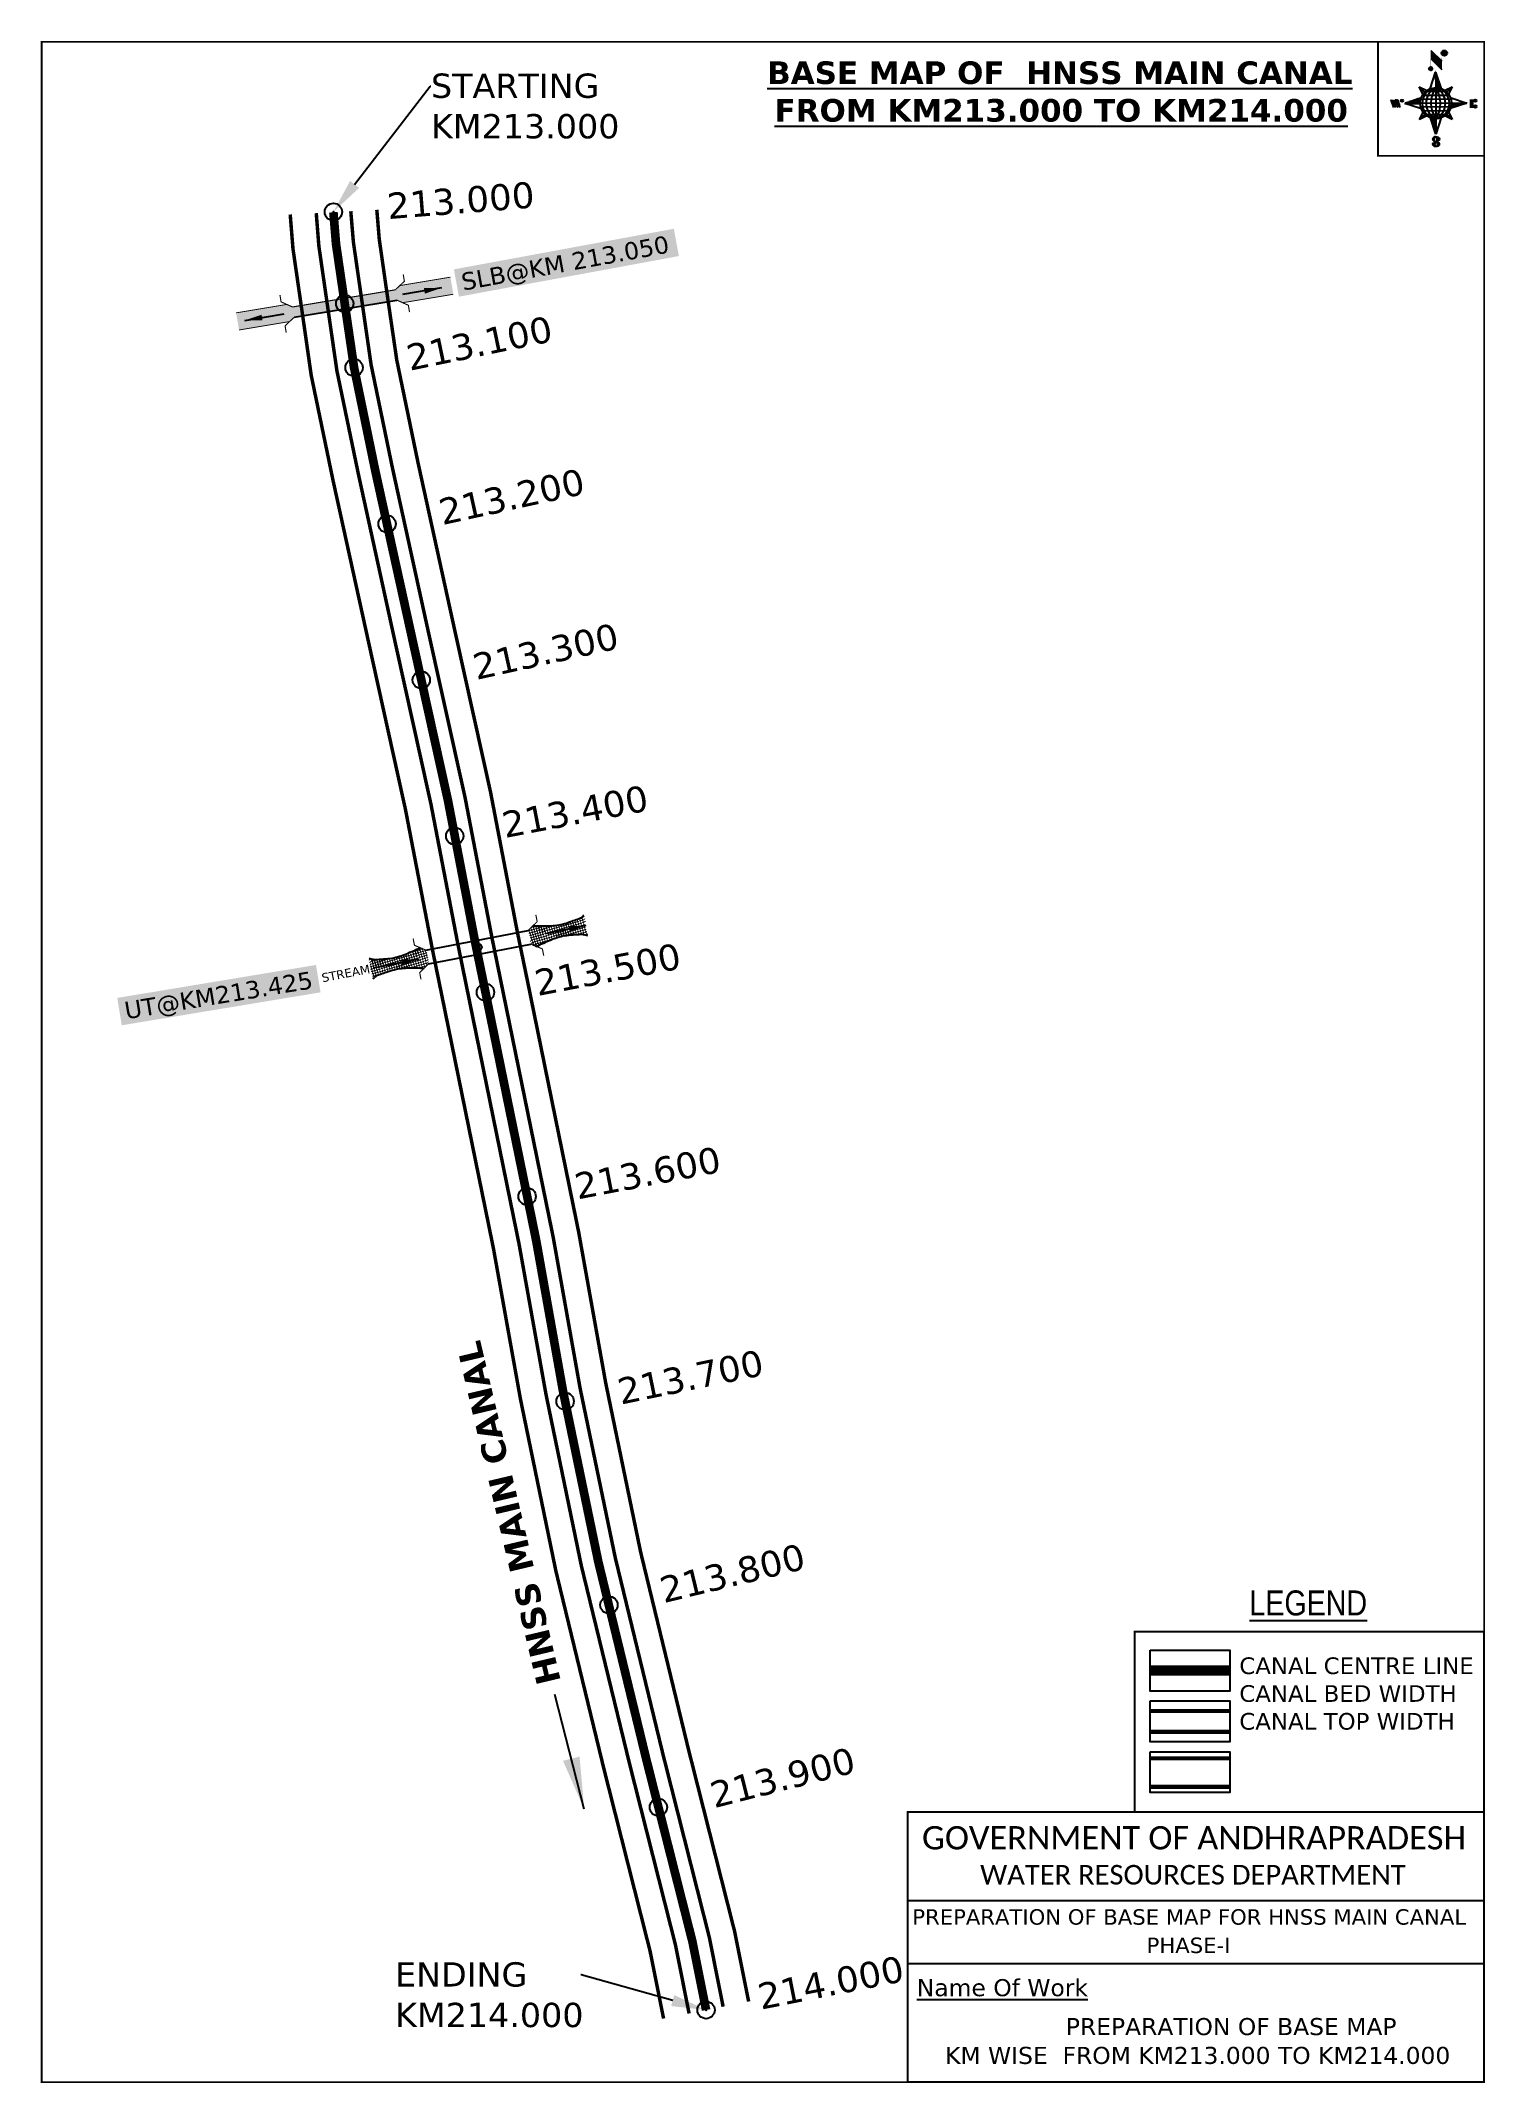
# Model space of a CAD drawing. Header units: inches. Extents: x 741908 to 742740, y 1631088 to 1632264.
import ezdxf
from ezdxf import colors
from ezdxf.entities.mleader import LeaderData, LeaderLine
from ezdxf.enums import TextEntityAlignment as Align
from ezdxf.math import Vec2, Vec3

# ---------------------------------------------------------------- set-up
doc = ezdxf.new("R2010")
doc.units = ezdxf.units.IN
doc.header["$MEASUREMENT"] = 0
doc.header["$PDMODE"] = 32
doc.header["$PDSIZE"] = 10
doc.linetypes.add('ACAD_ISO02W100', pattern=[15, 12, -3])
doc.linetypes.add('HIDDEN2', pattern=[0.1875, 0.125, -0.0625])
for name, color, linetype in [('AQUADUCT', 1, 'Continuous'), ('bord', 1, 'Continuous'), ('CANAL1', 1, 'Continuous'), ('CSMark', 72, 'Continuous'), ('DCBMS', 232, 'Continuous'), ('PAGE', 7, 'Continuous'), ('STRUCTURE', 5, 'Continuous'), ('TEXT', 7, 'Continuous')]:
    doc.layers.add(name, color=color, linetype=linetype)
doc.styles.add('ARIALN', font='ARIALN_1.TTF')
doc.styles.get("Standard").update_dxf_attribs({"font": 'verdana_0.ttf'})
doc.dimstyles.get("Standard").update_dxf_attribs({"dimtxt": 0.18, "dimasz": 0.18, "dimexe": 0.18, "dimexo": 0.0625, "dimgap": 0.09, "dimtad": 0, "dimtih": 1, "dimtoh": 1, "dimdec": 4, "dimzin": 0, "dimdsep": 46, "dimtxsty": 'Standard', "dimcen": 0.09, "dimadec": 0, "dimazin": 0, "dimtfac": 1, "dimtdec": 4, "dimtofl": 0, "dimtmove": 0, "dimatfit": 3, "dimfxl": 0, "dimtolj": 1, "dimtzin": 0, "dimarcsym": 0})
pattern_1 = [(267.297113149, (-8720374.938, 50637915.138), (10.5367255337, -0.497431438), [])]
pattern_2 = [(357.297113149, (-8720374.938, 50637915.138), (0.497431438, 10.5367255337), [])]

# ---------------------------------------------------------------- blocks, each defined once
blk = doc.blocks.new('*X16')
at = {"color": 0, "linetype": 'Continuous'}
for p, q in [((6321.6, 240.5), (6322.3, 241.2)), ((6321.6, 240.3), (6322.3, 241)), ((6321.6, 240.1), (6322.3, 240.8)), ((6321.6, 239.9), (6322.4, 240.7)), ((6321.6, 239.8), (6322.4, 240.6)), ((6321.6, 239.6), (6322.5, 240.5)), ((6321.6, 239.4), (6322.5, 240.3)), ((6321.6, 239.2), (6322.6, 240.2)), ((6321.7, 239.1), (6322.6, 240.1)), ((6321.8, 240.8), (6322.4, 241.4)), ((6321.8, 239), (6322.7, 240)), ((6321.8, 239), (6322.8, 239.9)), ((6321.9, 238.9), (6322.9, 239.8)), ((6322, 238.8), (6323, 239.7)), ((6322.1, 241.3), (6322.4, 241.6)), ((6322.1, 238.7), (6323.1, 239.6)), ((6322.2, 238.6), (6323.1, 239.6)), ((6322.3, 238.5), (6323.2, 239.5)), ((6322.4, 238.5), (6323.3, 239.4)), ((6322.5, 238.4), (6323.4, 239.3)), ((6322.7, 238.4), (6323.6, 239.3)), ((6322.8, 238.3), (6323.7, 239.2)), ((6322.9, 238.3), (6323.8, 239.1)), ((6323.1, 238.2), (6323.9, 239.1)), ((6323.2, 238.2), (6324, 239)), ((6323.3, 238.2), (6324.2, 239)), ((6323.5, 238.1), (6324.3, 238.9)), ((6323.7, 238.1), (6324.4, 238.9)), ((6323.8, 238.1), (6324.6, 238.8)), ((6324.1, 238.2), (6324.7, 238.8)), ((6324.3, 238.3), (6324.9, 238.8)), ((6324.6, 238.3), (6325.1, 238.8)), ((6324.8, 238.4), (6325.2, 238.8)), ((6325.1, 238.5), (6325.4, 238.8)), ((6325.4, 238.6), (6325.6, 238.8))]:
    blk.add_line(p, q, dxfattribs=at)
blk = doc.blocks.new('*X15')
at = {"color": 0, "linetype": 'Continuous'}
for p, q in [((6324.4, 240.3), (6324.5, 240.4)), ((6324.6, 240.3), (6324.8, 240.5)), ((6324.7, 240.2), (6325, 240.5)), ((6324.8, 240.2), (6325.2, 240.6)), ((6325, 240.1), (6325.5, 240.6)), ((6325.1, 240.1), (6325.6, 240.6)), ((6325.2, 240), (6325.8, 240.6)), ((6325.3, 240), (6326, 240.6)), ((6325.4, 239.9), (6326.1, 240.6)), ((6325.5, 239.8), (6326.2, 240.5)), ((6325.6, 239.8), (6326.3, 240.5)), ((6325.7, 239.7), (6326.5, 240.4)), ((6325.9, 239.6), (6326.6, 240.3)), ((6326, 239.5), (6326.7, 240.3)), ((6326, 239.4), (6326.8, 240.2)), ((6326.1, 239.3), (6327, 240.2)), ((6326.2, 239.3), (6327.1, 240.1)), ((6326.3, 239.2), (6327.1, 240)), ((6326.4, 239.1), (6327.2, 239.9)), ((6326.5, 239), (6327.3, 239.8)), ((6326.5, 238.9), (6327.4, 239.7)), ((6326.6, 238.8), (6327.5, 239.6)), ((6326.7, 238.7), (6327.5, 239.5)), ((6326.8, 238.6), (6327.6, 239.4)), ((6326.8, 238.5), (6327.7, 239.3)), ((6326.8, 236.5), (6327.4, 237)), ((6326.9, 238.3), (6327.8, 239.2)), ((6326.9, 238.2), (6327.9, 239.1)), ((6326.9, 236.8), (6327.6, 237.4)), ((6327, 238.1), (6327.8, 239)), ((6327, 237.9), (6327.8, 238.8)), ((6327, 237.8), (6327.8, 238.6)), ((6327, 237.6), (6327.8, 238.4)), ((6327, 237.4), (6327.8, 238.2)), ((6327, 237.3), (6327.8, 238)), ((6327, 237.1), (6327.8, 237.9))]:
    blk.add_line(p, q, dxfattribs=at)
blk = doc.blocks.new('H')
at = {"layer": 'bord', "extrusion": (0.000427885, 0.004792, 0.999988)}
h = blk.add_hatch(dxfattribs=at)
h.set_pattern_fill('LINE', color=8, scale=84.387686, angle=-2.7029, style=0)
h.set_pattern_definition(pattern_2)
h.paths.add_polyline_path([(-492, 786, -0.090992), (-448, 775), (-486, 912)])
h = blk.add_hatch(dxfattribs=at)
h.set_pattern_fill('LINE', color=8, scale=84.387686, angle=-92.7029, style=0)
h.set_pattern_definition(pattern_1)
h.paths.add_polyline_path([(-625, 665, -0.090992), (-615, 710), (-751, 671)])
h = blk.add_hatch(dxfattribs=at)
h.set_pattern_fill('LINE', color=8, scale=84.387686, angle=-2.7029, style=0)
h.set_pattern_definition(pattern_2)
h.paths.add_polyline_path([(-504, 533, -0.090992), (-549, 543), (-510, 406)])
h = blk.add_hatch(dxfattribs=at)
h.set_pattern_fill('LINE', color=8, scale=84.387686, angle=-92.7029, style=0)
h.set_pattern_definition(pattern_1)
h.paths.add_polyline_path([(-246, 647), (-372, 653, -0.090992), (-382, 609)])
for p, q in [((-519, 1020, -1217), (-435, 927, -1216)), ((-516, 1087, -1217), (-432, 994, -1217)), ((-538, 774, -1216), (-487, 906, -1216)), ((-487, 906, -1216), (-493, 780, -1216)), ((-487, 906, -1216), (-448, 769, -1216)), ((-865, 701, -1215), (-847, 638, -1215)), ((-847, 700, -1215), (-829, 637, -1215)), ((-829, 699, -1215), (-811, 636, -1215)), ((-829, 699, -1215), (-811, 698, -1215)), ((-811, 698, -1215), (-794, 635, -1215)), ((-752, 665, -1215), (-615, 704, -1215)), ((-627, 794, -1216), (-567, 760, -1216)), ((-627, 794, -1216), (-584, 747, -1215)), ((-599, 731, -1215), (-627, 794, -1216)), ((-421, 753, -1216), (-359, 781, -1216)), ((-359, 781, -1216), (-405, 739, -1216)), ((-359, 781, -1216), (-392, 721, -1215)), ((-379, 693, -1215), (-246, 641, -1215)), ((-213, 669, -1215), (-217, 601, -1215)), ((-752, 665, -1215), (-625, 659, -1215)), ((-619, 614, -1215), (-752, 665, -1215)), ((-639, 526, -1214), (-606, 585, -1215)), ((-639, 526, -1214), (-593, 568, -1215)), ((-577, 553, -1215), (-639, 526, -1214)), ((-511, 400, -1214), (-549, 537, -1214)), ((-460, 533, -1215), (-511, 400, -1214)), ((-505, 527, -1214), (-511, 400, -1214)), ((-371, 513, -1214), (-431, 546, -1215)), ((-371, 513, -1214), (-414, 560, -1215)), ((-399, 576, -1215), (-371, 513, -1214)), ((-246, 641, -1215), (-383, 603, -1215)), ((-373, 647, -1215), (-246, 641, -1215)), ((-197, 600, -1215), (-194, 668, -1215))]:
    blk.add_line(p, q, dxfattribs=at)
at = {"layer": 'bord', "color": 8, "linetype": 'ByBlock', "extrusion": (0.000427885, 0.004792, 0.999988)}
for p, q in [((-375, 679, -1215), (-620, 691, -1215)), ((-386, 711, -1215), (-605, 722, -1215)), ((-411, 744, -1216), (-578, 752, -1216)), ((-493, 780, -1216), (-505, 527, -1214)), ((-373, 647, -1215), (-625, 659, -1215)), ((-378, 616, -1215), (-623, 628, -1215)), ((-392, 585, -1215), (-611, 595, -1215)), ((-420, 555, -1215), (-587, 562, -1215))]:
    blk.add_line(p, q, dxfattribs=at)
at = {"layer": 'bord', "extrusion": (0.000427885, 0.004792, 0.999988), "elevation": -1212}
for points, const_width in [([(-522, 960), (-516, 1093)], 1.61), ([(-434, 933), (-428, 1066)], 1.61), ([(-870, 707), (-846, 706)], 0.642), ([(-829, 643), (-821, 678)], 0.642), ([(-793, 641), (-782, 694)], 0.642), ([(-223, 676), (-174, 673)], 0.706), ([(-829, 643), (-855, 644)], 0.642), ([(-811, 642), (-784, 641)], 0.642), ([(-177, 605), (-226, 607)], 0.706), ([(-195, 645), (-185, 644)], 0.706)]:
    blk.add_lwpolyline(points, dxfattribs=dict(at, const_width=const_width))
for points, const_width in [([(-414, 1073, 1), (-398, 1058, 1)], 22.3), ([(-530, 950, 1), (-520, 939, 1)], 14.8), ([(-776, 697, 1), (-769, 690, 1)], 8.9), ([(-180, 618, 1), (-173, 611, 1)], 9.79), ([(-178, 667, 1), (-171, 660, 1)], 9.79), ([(-490, 362, 1), (-498, 369, 1)], 11.1), ([(-525, 322, 1), (-533, 329, 1)], 11.1)]:
    blk.add_lwpolyline(points, format="xyb", close=True, dxfattribs=dict(at, const_width=const_width))
for points in [[(-537, 317), (-531, 310), (-520, 307), (-505, 307), (-494, 310), (-486, 318), (-487, 326), (-491, 333), (-494, 336), (-503, 341), (-522, 347), (-530, 352), (-534, 355), (-537, 363), (-537, 373), (-530, 381), (-520, 384), (-504, 384), (-493, 380), (-487, 373)], [(-522, 348), (-526, 354), (-528, 361), (-528, 371), (-526, 375), (-521, 381), (-515, 384)], [(-505, 307), (-499, 312), (-497, 319), (-497, 327), (-501, 335), (-509, 343)]]:
    blk.add_lwpolyline(points, dxfattribs=at)
at = {"layer": 'bord', "extrusion": (0.000427885, 0.004792, 0.999988)}
for centre, radius in [((-406, 1065, -1212), 22.3), ((-525, 944, -1212), 14.8), ((-773, 694, -1212), 8.9), ((-498, 659, -1212), 127), ((-177, 615, -1212), 9.79), ((-174, 663, -1212), 9.79), ((-494, 365, -1212), 11.1), ((-529, 325, -1212), 11.1)]:
    blk.add_circle(centre, radius, dxfattribs=at)
at = {"layer": 'bord', "color": 8, "linetype": 'ByBlock', "extrusion": (0.000427885, 0.004792, 0.999988)}
for centre, radius, start, end in [((-482, 658, -1212), 128, 94.9254, 259.6691), ((-437, 656, -1212), 141, 113.2864, 241.308), ((-316, 651, -1212), 222, 142.5892, 212.0053), ((-560, 662, -1212), 141, 293.2864, 61.308), ((-681, 668, -1212), 222, 322.5892, 32.0053), ((-515, 660, -1212), 128, 274.9254, 79.6691)]:
    blk.add_arc(centre, radius, start, end, dxfattribs=at)
at = {"layer": 'bord', "extrusion": (0.000427885, 0.004792, 0.999988)}
for points in [[(-516, 1093, -1212), (-431, 1000, -1212), (-519, 1026, -1212), (-434, 933, -1212)], [(-864, 707, -1212), (-846, 706, -1212), (-846, 644, -1212), (-829, 643, -1212)], [(-829, 705, -1212), (-811, 704, -1212), (-811, 642, -1212), (-793, 641, -1212)], [(-193, 674, -1212), (-197, 606, -1212), (-213, 675, -1212), (-216, 607, -1212)]]:
    blk.add_solid(points, dxfattribs=at)
at = {"layer": 'bord', "extrusion": (0.000427885, 0.004792, 0.999988), "xscale": 7.977342409717546, "yscale": 7.977342408231451, "zscale": 7.977342408476333, "rotation": 138.0840426661453}
for name, p in [('*X15', (38301, -31929, -1212)), ('*X16', (38314, -31951, -1212))]:
    blk.add_blockref(name, p, dxfattribs=at)
blk = doc.blocks.new('SLB')
at = {"layer": 'STRUCTURE'}
h = blk.add_hatch(dxfattribs=at)
h.set_pattern_fill('DOTS', color=6, scale=20, angle=320.3722, style=0)
h.set_pattern_definition([(320.372247934, (-159.4327, -72.9564), (1.2786241598, 0.5641323054), [0, -1.25])])
h.paths.add_polyline_path([(769699.5, 1706871.1), (769699.5, 1706861.1), (769729.1, 1706861.1), (769732.1, 1706863.1), (769792.1, 1706863.1), (769795.1, 1706861.1), (769824.7, 1706861.1), (769824.7, 1706871.1), (769795.1, 1706871.1), (769792.1, 1706869.1), (769732.1, 1706869.1), (769729.1, 1706871.1)])
at = {"layer": 'STRUCTURE', "color": 6, "linetype": 'ACAD_ISO02W100', "ltscale": 0.5, "const_width": 0.5}
for points in [[(769699.5, 1706871.1), (769729.1, 1706871.1)], [(769795.1, 1706871.1), (769824.7, 1706871.1)], [(769699.5, 1706861.1), (769729.1, 1706861.1)], [(769795.1, 1706861.1), (769824.7, 1706861.1)]]:
    blk.add_lwpolyline(points, dxfattribs=at)
at = {"layer": 'STRUCTURE', "color": 6, "const_width": 0.628}
for points in [[(769726.1, 1706877.1), (769726.1, 1706873.1), (769732.1, 1706869.1), (769792.1, 1706869.1), (769798.1, 1706873.1), (769798.1, 1706877.1)], [(769726.1, 1706855.1), (769726.1, 1706859.1), (769732.1, 1706863.1), (769792.1, 1706863.1), (769798.1, 1706859.1), (769798.1, 1706855.1)]]:
    blk.add_lwpolyline(points, dxfattribs=at)
at = {"layer": 'STRUCTURE', "color": 6}
blk.add_lwpolyline([(769732.1, 1706863.1), (769792.1, 1706863.1)], dxfattribs=at)
blk.add_lwpolyline([(769732.1, 1706863.1), (769792.1, 1706863.1)], dxfattribs=at)
at = {"layer": 'STRUCTURE', "color": 0}
blk.add_circle((769762.1, 1706866.1), 1.24, dxfattribs=at)
for points in [[(769703.8, 1706866), (769726.7, 1706866)], [(769818.6, 1706865.8), (769795.7, 1706865.8)]]:
    blk.add_leader(points, dimstyle='Standard', override={"dimasz": 10, "dimgap": 0.09, "dimtad": 0}, dxfattribs=at)
blk = doc.blocks.new('UT')
at = {"layer": 'STRUCTURE'}
h = blk.add_hatch(dxfattribs=at)
h.set_pattern_fill('DASH', color=150, scale=8, angle=-39.6278, style=0)
h.set_pattern_definition([(320.372247933, (-4370.464, -6260.8811), (1.40800153113, 0.132407282), [1, -1])])
h.paths.add_polyline_path([(765163, 1700681.9), (765165.6, 1700680.6), (765167.2, 1700680.3), (765169.1, 1700680), (765172.4, 1700679.6), (765176.4, 1700679.3), (765179.5, 1700679.5), (765183.1, 1700679.9), (765187.7, 1700680.9), (765188.9, 1700681.2), (765193.1, 1700682.2), (765196.1, 1700680.2), (765196.1, 1700672.2), (765193.1, 1700670.2), (765190.5, 1700670.8), (765188.1, 1700671.3), (765185.5, 1700671.8), (765183.6, 1700672.1), (765181, 1700672.5), (765180.3, 1700672.5), (765178.5, 1700672.6), (765176.7, 1700672.6), (765174.6, 1700672.5), (765172.5, 1700672.3), (765170.4, 1700672), (765168.5, 1700671.7), (765166.1, 1700671.2), (765165, 1700670.8), (765163, 1700669.7)])
h.paths.add_polyline_path([(765259.1, 1700682.2), (765256.1, 1700680.2), (765256.1, 1700672.2), (765259.1, 1700670.2), (765261.9, 1700671), (765264.4, 1700671.6), (765266.4, 1700672), (765269.1, 1700672.5), (765272.7, 1700673), (765276.1, 1700673.1), (765278.6, 1700672.9), (765281.2, 1700672.7), (765283.9, 1700672.3), (765286.4, 1700671.9), (765288, 1700671.3), (765289.2, 1700670.6), (765289.1, 1700682.7), (765287.6, 1700681.8), (765285.7, 1700681.2), (765283, 1700680.7), (765281.2, 1700680.4), (765276.7, 1700679.9), (765272.7, 1700679.9), (765268.7, 1700680.3), (765264.8, 1700681), (765261.2, 1700681.7)])
at = {"layer": 'STRUCTURE', "color": 150, "const_width": 0.628}
for points in [[(765190.1, 1700688.2), (765190.1, 1700684.2), (765196.1, 1700680.2), (765256.1, 1700680.2), (765262.1, 1700684.2), (765262.1, 1700688.2)], [(765190.1, 1700664.2), (765190.1, 1700668.2), (765196.1, 1700672.2), (765256.1, 1700672.2), (765262.1, 1700668.2), (765262.1, 1700664.2)]]:
    blk.add_lwpolyline(points, dxfattribs=at)
at = {"layer": 'STRUCTURE', "color": 150}
for points in [[(765196.1, 1700680.2), (765256.1, 1700680.2)], [(765196.1, 1700672.2), (765256.1, 1700672.2)], [(765196.1, 1700672.2), (765256.1, 1700672.2)]]:
    blk.add_lwpolyline(points, dxfattribs=at)
at = {"layer": 'STRUCTURE', "color": 0}
blk.add_circle((765226.1, 1700676.2), 1.89, dxfattribs=at)
at = {"layer": 'STRUCTURE', "color": 150}
for points in [[(765163, 1700681.9), (765164.4, 1700681.1), (765167.9, 1700680.2), (765171.2, 1700679.8), (765176.1, 1700679.4), (765184.7, 1700680.3), (765193.1, 1700682.2)], [(765289.1, 1700682.7), (765287.8, 1700681.9), (765284.3, 1700680.9), (765280.9, 1700680.4), (765276.1, 1700679.8), (765267.4, 1700680.5), (765259.1, 1700682.2)], [(765163, 1700669.7), (765164.3, 1700670.6), (765167.8, 1700671.6), (765171.2, 1700672.1), (765176, 1700672.6), (765184.7, 1700672), (765193.1, 1700670.2)], [(765289.2, 1700670.6), (765287.8, 1700671.4), (765284.2, 1700672.3), (765280.9, 1700672.7), (765276.1, 1700673.1), (765267.4, 1700672.2), (765259.1, 1700670.2)]]:
    blk.add_spline(points, degree=3, dxfattribs=at)
at = {"layer": 'STRUCTURE', "color": 0}
blk.add_text('STREAM', height=5, dxfattribs=at).set_placement((765148.2, 1700675.8), align=Align.MIDDLE_CENTER)
for points in [[(765190.9, 1700676), (765164.2, 1700675.8)], [(765289.3, 1700676.7), (765265.4, 1700676.4)]]:
    blk.add_leader(points, dimstyle='Standard', override={"dimasz": 10, "dimgap": 0.09, "dimtad": 0}, dxfattribs=at)

msp = doc.modelspace()

# ---------------------------------------------------------------- linework, layer by layer
at = {"color": 3}
for p in [(742076.2, 1632165.6), (742088.1, 1632075.9), (742107.1, 1631985.9), (742126.8, 1631896), (742146.1, 1631806.1), (742187.8, 1631598.5), (742209.7, 1631480.5), (742234.9, 1631363.2), (742263.4, 1631246.7), (742290.9, 1631129.9)]:
    msp.add_point(p, dxfattribs=at)
at = {"layer": 'CANAL1', "color": 200, "const_width": 2}
for points in [[(742051.3, 1632164.1), (742052.9, 1632144.3), (742058, 1632109.2), (742063.4, 1632071.5), (742076, 1632010.8), (742097.6, 1631912.5), (742117.7, 1631821.4), (742133.2, 1631740.9), (742139.3, 1631711.1), (742168.4, 1631568.5), (742184, 1631481.5), (742204.4, 1631382.6), (742232.1, 1631268.5), (742258.6, 1631163.9), (742266.4, 1631125)], [(742101.2, 1632166.8), (742102.6, 1632149.9), (742107.4, 1632116.4), (742112.7, 1632080.2), (742124.9, 1632021.3), (742146.4, 1631923.2), (742166.7, 1631831.5), (742182.2, 1631750.6), (742188.3, 1631721.1), (742217.5, 1631577.9), (742233.1, 1631490.9), (742253.2, 1631393.6), (742280.6, 1631280.6), (742307.4, 1631174.9), (742315.4, 1631134.8)]]:
    msp.add_lwpolyline(points, dxfattribs=at)
at = {"layer": 'CANAL1', "color": 5, "const_width": 2}
for points in [[(742066.3, 1632164.9), (742067.8, 1632146), (742078.2, 1632074.1), (742090.7, 1632014), (742112.2, 1631915.7), (742132.4, 1631824.4), (742147.9, 1631743.8), (742183.1, 1631571.3), (742198.7, 1631484.3), (742219, 1631385.9), (742246.7, 1631272.1), (742273.3, 1631167.2), (742281.1, 1631127.9)], [(742300.7, 1631131.8), (742292.8, 1631171.6), (742266.1, 1631277), (742238.6, 1631390.3), (742218.3, 1631488.1), (742202.8, 1631575.1), (742167.5, 1631747.7), (742152, 1631828.5), (742131.7, 1631920), (742110.2, 1632018.1), (742097.9, 1632077.6), (742087.7, 1632148.2), (742086.2, 1632166)]]:
    msp.add_lwpolyline(points, dxfattribs=at)
at = {"layer": 'CANAL1', "color": 1, "linetype": 'HIDDEN2', "ltscale": 100, "const_width": 5}
msp.add_lwpolyline([(742076.2, 1632165.4), (742077.7, 1632147.1), (742082.7, 1632112.8), (742088.1, 1632075.9), (742100.4, 1632016.1), (742122, 1631917.9), (742142.2, 1631826.5), (742157.7, 1631745.7), (742163.8, 1631716.1), (742193, 1631573.2), (742208.5, 1631486.2), (742228.8, 1631388.1), (742256.4, 1631274.5), (742283, 1631169.4), (742290.9, 1631129.9)], dxfattribs=at)
at = {"layer": 'CANAL1', "color": 1, "linetype": 'HIDDEN2', "ltscale": 100, "const_width": 6, "elevation": -0.4}
msp.add_lwpolyline([(742592.7, 1631325.4), (742546.7, 1631325.4)], dxfattribs=at)
at = {"layer": 'CANAL1', "color": 5, "const_width": 2.4, "elevation": -0.4}
for points in [[(742592.7, 1631302.1), (742546.7, 1631302.1)], [(742592.7, 1631290.1), (742546.7, 1631290.1)]]:
    msp.add_lwpolyline(points, dxfattribs=at)
at = {"layer": 'CANAL1', "color": 200, "const_width": 2.4, "elevation": -0.4}
for points in [[(742592.7, 1631274.9), (742546.7, 1631274.9)], [(742592.7, 1631258.4), (742546.7, 1631258.4)]]:
    msp.add_lwpolyline(points, dxfattribs=at)
at = {"layer": 'PAGE', "const_width": 1}
msp.add_lwpolyline([(741908.1, 1632263.6), (741908.1, 1631088.4), (742739.1, 1631088.4), (742739.1, 1632263.6), (741908.1, 1632263.6)], dxfattribs=at)
at = {"layer": 'PAGE'}
for points, const_width in [([(742739.1, 1632263.6), (742678, 1632263.6), (742678, 1632197.9), (742739.1, 1632197.9)], 1), ([(742739.1, 1631244), (742537.8, 1631244), (742537.8, 1631347.8), (742739.1, 1631347.8)], 1.2), ([(742407, 1631244), (742739.1, 1631244), (742739.1, 1631088.4), (742407, 1631088.4)], 1.2)]:
    msp.add_lwpolyline(points, close=True, dxfattribs=dict(at, const_width=const_width))
at = {"layer": 'PAGE', "elevation": -0.4}
for points in [[(742546.7, 1631337.1), (742592.7, 1631337.1), (742592.7, 1631313.6), (742546.7, 1631313.6)], [(742546.7, 1631307.9), (742592.7, 1631307.9), (742592.7, 1631284.4), (742546.7, 1631284.4)], [(742546.7, 1631278.6), (742592.7, 1631278.6), (742592.7, 1631255.1), (742546.7, 1631255.1)]]:
    msp.add_lwpolyline(points, close=True, dxfattribs=at)
at = {"layer": 'PAGE'}
for points in [[(742407, 1631193), (742739.1, 1631193)], [(742407, 1631156.7), (742739.1, 1631156.7)]]:
    msp.add_lwpolyline(points, dxfattribs=at)
at = {"layer": 'STRUCTURE', "color": 0}
for p in [(742082.7, 1632112.8), (742163.8, 1631716.1)]:
    msp.add_point(p, dxfattribs=at)

# ---------------------------------------------------------------- block references
at = {"layer": 'AQUADUCT', "color": 1, "xscale": 0.0703495379661093, "yscale": 0.07034953800030053, "zscale": 0.07034953795990817, "rotation": 3.078330607406165}
msp.add_blockref('H', (742748.8, 1632184.2, 85.4), dxfattribs=at)
at = {"layer": 'STRUCTURE', "color": 0}
for name, p, rotation in [('SLB', (263410, -178080), 9.462603627224054), ('UT', (312390, -182966.8), 10.90191270743147)]:
    msp.add_blockref(name, p, dxfattribs=dict(at, rotation=rotation))

# ---------------------------------------------------------------- texts
at = {"layer": 'CANAL1', "insert": (742193.9, 1631315.1), "char_height": 14, "width": 205.129, "attachment_point": 1, "rotation": 103.3363}
msp.add_mtext('\\pi0.96322;{\\fVerdana|b1|i0|c0|p34;HNSS MAIN CANAL}', dxfattribs=at)
at = {"layer": 'CSMark', "color": 1}
for s, rotation, p in [('213.000', 4.5571, (742107.1, 1632168.9)), ('213.100', 11.668, (742118.6, 1632081.4)), ('213.200', 12.3772, (742137.3, 1631992.5)), ('213.300', 12.4769, (742156.9, 1631903.3)), ('213.400', 10.866, (742173.6, 1631812.3)), ('213.500', 10.866, (742192.4, 1631721.3)), ('213.600', 10.866, (742215.4, 1631604.1)), ('213.700', 11.6854, (742240.2, 1631485.9)), ('213.800', 13.6494, (742264.7, 1631371.5)), ('213.900', 14.2257, (742293.7, 1631253.4)), ('214.000', 11.2771, (742321, 1631137.4))]:
    msp.add_text(s, height=15, rotation=rotation, dxfattribs=at).set_placement(p, align=Align.MIDDLE_LEFT)
at = {"layer": 'PAGE', "extrusion": (0.000201441, 0.004807, 0.999988), "style": 'ARIALN'}
msp.add_text('%%ULEGEND', height=14.4, rotation=359.9999, dxfattribs=at).set_placement((742637.8, 1631344.8, 7991.3), align=Align.MIDDLE)
at = {"layer": 'PAGE', "extrusion": (0.000201441, 0.004807, 0.999988)}
for s, height, p in [('PREPARATION OF BASE MAP FOR HNSS MAIN CANAL', 8.878, (742409.7, 1631159.5, 7990.3)), ('%%UName Of Work', 9.822, (742412.3, 1631118.3, 7989))]:
    msp.add_text(s, height=height, rotation=359.9999, dxfattribs=at).set_placement(p)
for s, height, p in [('PHASE-I', 8.88, (742568.8, 1631147.6, 7990.3)), ('PREPARATION OF BASE MAP', 9.822, (742593.4, 1631100.8, 7989.1)), ('KM WISE  FROM KM213.000 TO KM214.000', 9.822, (742574.1, 1631084.2, 7989.1))]:
    msp.add_text(s, height=height, rotation=359.9999, dxfattribs=at).set_placement(p, align=Align.MIDDLE_CENTER)
at = {"layer": 'PAGE', "extrusion": (0.000201441, 0.004807, 0.999988), "attachment_point": 1, "text_direction": (1, -1e-06, -0.000201)}
for s, insert, char_height, width in [('CANAL CENTRE LINE CANAL BED WIDTH {\\H2.3741x; }CANAL TOP WIDTH{\\H1.9188x; }', (742598.1, 1631333, -0.4), 9.6, 168.926), ('\\pi3.5885;{\\fCalibri|b0|i0|c0|p34;\\H1.3333x;GOVERNMENT OF ANDHRAPRADESH\\P\\pi37.073;\\H0.83998x;WATER RESOURCES DEPARTMENT}', (742411.7, 1631235.8, -1.3), 10.059, 321.276)]:
    msp.add_mtext(s, dxfattribs=dict(at, insert=insert, char_height=char_height, width=width))
at = {"layer": 'STRUCTURE', "color": 5, "char_height": 10, "attachment_point": 1, "bg_fill": 1, "box_fill_scale": 1.3, "bg_fill_color": 7, "bg_fill_true_color": 16777215, "bg_fill_transparency": 4390977}
for s, insert, width, rotation in [('SLB@KM 213.050', (742149.1, 1632130.1), 122.86, 10.4593), ('UT@KM213.425', (741955.1, 1631710.4), 110.08, 9.4125)]:
    msp.add_mtext(s, dxfattribs=dict(at, insert=insert, width=width, rotation=rotation))
at = {"layer": 'TEXT', "color": 1, "insert": (742304.3, 1632252.3), "char_height": 13, "width": 379.826, "attachment_point": 1}
msp.add_mtext('\\pi21.755;{\\fVerdana|b1|i0|c0|p34;\\LBASE MAP OF  HNSS MAIN CANAL \\P\\pi26.025;FROM KM213.000 TO KM214.000}', dxfattribs=at)

# ---------------------------------------------------------------- leaders
at = {"layer": 'CANAL1'}
msp.add_leader([(742220.7, 1631245.6), (742203.7, 1631311.7)], dimstyle='Standard', override={"dimasz": 30, "dimgap": 0.09, "dimtad": 0}, dxfattribs=at)
at = {"layer": 'DCBMS', "color": 5}
ml = msp.add_multileader_mtext('Standard', dxfattribs=at)
ml.set_content('STARTING\\PKM213.000', color=5)
ml.set_leader_properties()
ml.build(insert=Vec2(0, 0))
ml.multileader.update_dxf_attribs({"dogleg_length": 0.36, "arrow_head_size": 20})
ctx = ml.context
ctx.base_point, ctx.char_height, ctx.arrow_head_size, ctx.landing_gap_size, ctx.plane_origin = Vec3(742132.3, 1632238.1), 14, 20, 0.09, Vec3(742600.8, 1632249.9)
notes = []
notes.append((ctx, [(1, (1, 1, 0), (742132, 1632238.1), (1, 0), 0.36, [(0, [(742076.2, 1632165.6)], 0, [])])]))
ctx.mtext.insert, ctx.mtext.flow_direction = Vec3(742132.4, 1632245.3), 5
ml = msp.add_multileader_mtext('Standard', dxfattribs=at)
ml.set_content('ENDING \\PKM214.000', color=5)
ml.set_leader_properties()
ml.build(insert=Vec2(0, 0))
ml.multileader.update_dxf_attribs({"dogleg_length": 0.36, "arrow_head_size": 20})
ctx = ml.context
ctx.base_point, ctx.char_height, ctx.arrow_head_size, ctx.landing_gap_size, ctx.plane_origin = Vec3(742111.6, 1631150.2), 14, 20, 0.09, Vec3(742185.4, 1631155.9)
notes.append((ctx, [(0, (1, 1, 0), (742219, 1631150.2), (-1, 0), 0.36, [(0, [(742290.9, 1631129.9)], 0, [])])]))
ctx.mtext.insert, ctx.mtext.width, ctx.mtext.flow_direction = Vec3(742111.7, 1631157.4), 108.896, 5
for ctx, leaders in notes:
    for number, flags, end, landing, length, lines in leaders:
        leader = LeaderData()
        leader.index, (leader.has_last_leader_line, leader.has_dogleg_vector, leader.attachment_direction) = number, flags
        leader.last_leader_point, leader.dogleg_vector, leader.dogleg_length = Vec3(end), Vec3(landing), length
        for number, points, colour, breaks in lines:
            line = LeaderLine()
            line.index, line.vertices, line.color, line.breaks = number, Vec3.list(points), colors.encode_raw_color(colour), breaks
            leader.lines.append(line)
        ctx.leaders.append(leader)

doc.saveas('drawing.dxf')
